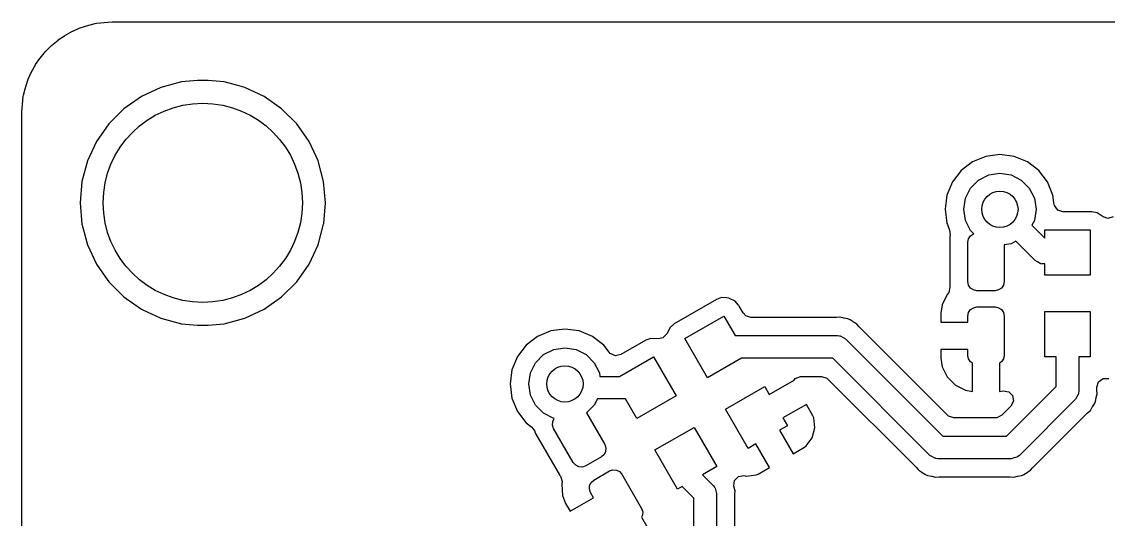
# Model space of a CAD drawing. Extents: x 2.677 to 3.622, y -2.835 to -1.89.
# Drawn here: x 2.6772 to 3.1496, y -2.1061 to -1.8898 of the extents above; entities that cross this region are included whole.
import ezdxf

# ---------------------------------------------------------------- set-up
doc = ezdxf.new("R2010")
doc.units = 0
doc.header["$MEASUREMENT"] = 0
doc.layers.add('BLACK', color=7, linetype='CONTINUOUS')

msp = doc.modelspace()

# ---------------------------------------------------------------- linework, layer by layer
at = {"layer": 'BLACK', "linetype": 'CONTINUOUS'}
for p, q in [((2.69594, -1.89571), (2.69929, -1.89393)), ((2.69929, -1.89393), (2.69938, -1.89388)), ((2.69938, -1.89388), (2.70211, -1.89261)), ((2.70211, -1.89261), (2.70263, -1.89241)), ((2.70263, -1.89241), (2.70634, -1.89128)), ((2.70634, -1.89128), (2.70639, -1.89127)), ((2.70639, -1.89127), (2.70907, -1.89055)), ((2.70907, -1.89055), (2.70969, -1.89044)), ((2.70969, -1.89044), (2.71474, -1.88994)), ((2.71474, -1.88994), (2.71645, -1.88979)), ((2.71645, -1.88979), (2.71662, -1.88978)), ((2.71662, -1.88978), (3.58259, -1.88978)), ((2.69011, -1.90014), (2.69298, -1.89778)), ((2.69298, -1.89778), (2.6931, -1.89769)), ((2.6931, -1.89769), (2.69575, -1.89584)), ((2.69575, -1.89584), (2.69594, -1.89571)), ((2.68518, -1.90558), (2.68754, -1.9027)), ((2.68754, -1.9027), (2.68767, -1.90256)), ((2.68767, -1.90256), (2.68997, -1.90027)), ((2.68997, -1.90027), (2.69011, -1.90014)), ((2.68133, -1.91189), (2.68312, -1.90854)), ((2.68312, -1.90854), (2.68324, -1.90835)), ((2.68324, -1.90835), (2.68509, -1.9057)), ((2.68509, -1.9057), (2.68518, -1.90558)), ((2.68001, -1.91471), (2.68107, -1.91242)), ((2.68107, -1.91242), (2.68128, -1.91198)), ((2.68128, -1.91198), (2.68133, -1.91189)), ((2.67869, -1.91894), (2.67981, -1.91523)), ((2.67981, -1.91523), (2.68001, -1.91471)), ((2.74664, -1.91594), (2.73765, -1.91835)), ((2.75358, -1.91533), (2.74664, -1.91594)), ((2.75823, -1.91533), (2.75358, -1.91533)), ((2.75358, -1.91533), (2.75358, -1.91533)), ((2.76517, -1.91594), (2.75823, -1.91533)), ((2.75823, -1.91533), (2.75823, -1.91533)), ((2.77116, -1.91755), (2.76517, -1.91594)), ((2.76517, -1.91594), (2.76517, -1.91594)), ((2.76517, -1.91594), (2.76517, -1.91594)), ((2.77416, -1.91835), (2.77116, -1.91755)), ((2.67734, -1.92734), (2.67784, -1.92229)), ((2.67784, -1.92229), (2.67795, -1.92167)), ((2.67795, -1.92167), (2.67867, -1.91899)), ((2.67867, -1.91899), (2.67869, -1.91894)), ((2.72922, -1.92228), (2.7216, -1.92762)), ((2.73765, -1.91835), (2.72922, -1.92228)), ((2.72922, -1.92228), (2.72922, -1.92228)), ((2.78259, -1.92228), (2.77416, -1.91835)), ((2.77416, -1.91835), (2.77416, -1.91835)), ((2.7826, -1.92229), (2.78259, -1.92228)), ((2.78259, -1.92228), (2.78259, -1.92228)), ((2.78259, -1.92228), (2.78259, -1.92228)), ((2.78259, -1.92228), (2.78259, -1.92228)), ((2.79021, -1.92762), (2.7826, -1.92229)), ((2.67719, -1.92905), (2.67734, -1.92734)), ((2.67719, -1.92922), (2.67719, -1.92905)), ((2.67719, -1.9685), (2.67719, -1.92922)), ((2.7216, -1.92762), (2.71502, -1.9342)), ((2.79679, -1.9342), (2.79021, -1.92762)), ((2.79021, -1.92762), (2.79021, -1.92762)), ((2.79021, -1.92762), (2.79021, -1.92762)), ((2.71502, -1.9342), (2.70968, -1.94182)), ((2.80213, -1.94182), (2.79679, -1.9342)), ((2.79679, -1.9342), (2.79679, -1.9342)), ((2.79679, -1.9342), (2.79679, -1.9342)), ((2.70968, -1.94182), (2.70575, -1.95025)), ((2.80515, -1.9483), (2.80213, -1.94182)), ((2.80213, -1.94182), (2.80213, -1.94182)), ((2.70575, -1.95025), (2.70334, -1.95924)), ((2.80606, -1.95025), (2.80515, -1.9483)), ((2.80847, -1.95924), (2.80606, -1.95025)), ((3.09059, -1.95068), (3.08565, -1.95447)), ((3.09634, -1.9483), (3.09059, -1.95068)), ((3.09059, -1.95068), (3.09059, -1.95068)), ((3.10251, -1.94748), (3.09634, -1.9483)), ((3.09634, -1.9483), (3.09634, -1.9483)), ((3.10869, -1.9483), (3.10251, -1.94748)), ((3.10251, -1.94748), (3.10251, -1.94748)), ((3.11444, -1.95068), (3.10869, -1.9483)), ((3.10869, -1.9483), (3.10869, -1.9483)), ((3.11937, -1.95447), (3.11444, -1.95068)), ((3.08565, -1.95447), (3.08186, -1.95941)), ((3.08565, -1.95447), (3.08565, -1.95447)), ((3.09765, -1.95635), (3.10251, -1.95558)), ((3.10251, -1.95558), (3.10738, -1.95635)), ((3.11938, -1.95447), (3.11937, -1.95447)), ((3.11937, -1.95447), (3.11937, -1.95447)), ((3.12316, -1.95941), (3.11938, -1.95447)), ((3.11938, -1.95447), (3.11938, -1.95447)), ((3.11938, -1.95447), (3.11938, -1.95447)), ((2.70334, -1.95924), (2.70253, -1.9685)), ((2.80928, -1.9685), (2.80847, -1.95924)), ((2.80847, -1.95924), (2.80847, -1.95924)), ((2.80847, -1.95924), (2.80847, -1.95924)), ((3.08186, -1.95941), (3.07948, -1.96516)), ((3.08186, -1.95941), (3.08186, -1.95941)), ((3.08977, -1.96207), (3.09326, -1.95859)), ((3.09326, -1.95859), (3.09765, -1.95635)), ((3.10738, -1.95635), (3.11177, -1.95859)), ((3.11177, -1.95859), (3.11525, -1.96207)), ((3.12555, -1.96516), (3.12316, -1.95941)), ((3.12316, -1.95941), (3.12316, -1.95941)), ((3.07948, -1.96516), (3.07867, -1.97133)), ((3.07948, -1.96516), (3.07948, -1.96516)), ((3.08754, -1.96646), (3.08977, -1.96207)), ((3.11525, -1.96207), (3.11749, -1.96646)), ((3.12599, -1.9685), (3.12555, -1.96516)), ((3.12555, -1.96516), (3.12555, -1.96516)), ((2.67719, -2.11282), (2.67719, -1.9685)), ((2.70253, -1.9685), (2.70253, -1.9685)), ((2.70253, -1.9685), (2.70334, -1.97777)), ((2.80849, -1.9775), (2.80928, -1.9685)), ((2.80928, -1.9685), (2.80928, -1.9685)), ((3.08677, -1.97133), (3.08754, -1.96646)), ((3.11749, -1.96646), (3.11826, -1.97133)), ((3.12606, -1.96903), (3.12599, -1.9685)), ((3.12621, -1.96973), (3.12606, -1.96903)), ((3.12763, -1.97168), (3.12621, -1.96973)), ((3.07867, -1.97133), (3.07867, -1.97133)), ((3.07867, -1.97133), (3.07946, -1.97734)), ((3.08754, -1.9762), (3.08677, -1.97133)), ((3.11826, -1.97133), (3.11749, -1.9762)), ((3.12992, -1.97242), (3.12763, -1.97168)), ((3.14251, -1.97242), (3.12992, -1.97242)), ((3.14481, -1.97288), (3.14251, -1.97242)), ((3.14251, -1.97242), (3.14251, -1.97242)), ((3.14251, -1.97242), (3.14251, -1.97242)), ((3.14744, -1.97464), (3.14481, -1.97288)), ((3.14481, -1.97288), (3.14481, -1.97288)), ((3.14481, -1.97288), (3.14481, -1.97288)), ((3.14481, -1.97288), (3.14481, -1.97288)), ((3.14945, -1.97529), (3.14744, -1.97464)), ((3.15177, -1.97464), (3.14945, -1.97529)), ((2.70334, -1.97777), (2.70334, -1.97777)), ((2.70334, -1.97777), (2.70334, -1.97777)), ((2.70334, -1.97777), (2.70375, -1.97929)), ((2.70375, -1.97929), (2.70575, -1.98676)), ((2.80606, -1.98676), (2.80847, -1.97777)), ((2.80847, -1.97777), (2.80849, -1.9775)), ((3.07946, -1.97734), (3.07948, -1.9775)), ((3.07948, -1.9775), (3.07967, -1.97796)), ((3.07967, -1.97796), (3.08065, -1.98033)), ((3.08977, -1.98059), (3.08754, -1.9762)), ((3.11749, -1.9762), (3.11643, -1.97828)), ((3.11643, -1.97828), (3.12205, -1.9839)), ((3.08065, -1.98033), (3.08083, -1.98258)), ((3.0808, -1.98287), (3.08069, -1.98386)), ((3.08069, -1.98386), (3.08069, -2.00452)), ((3.08081, -1.98284), (3.0808, -1.98287)), ((3.08084, -1.98273), (3.08081, -1.98284)), ((3.08083, -1.98258), (3.08084, -1.98258)), ((3.08084, -1.98258), (3.08083, -1.98263)), ((3.08083, -1.98263), (3.08084, -1.98273)), ((3.08858, -1.98563), (3.08888, -1.98412)), ((3.08888, -1.98412), (3.08974, -1.98285)), ((3.08974, -1.98285), (3.09101, -1.98199)), ((3.09115, -1.98197), (3.08977, -1.98059)), ((3.09101, -1.98199), (3.09115, -1.98197)), ((3.12205, -1.9839), (3.12205, -1.98031)), ((3.12205, -1.98031), (3.14173, -1.98031)), ((3.14173, -1.98031), (3.14173, -2)), ((2.70575, -1.98676), (2.70968, -1.99519)), ((2.80213, -1.99519), (2.80606, -1.98676)), ((3.08858, -2.00276), (3.08858, -1.98563)), ((3.10738, -1.98631), (3.10433, -1.98679)), ((3.10433, -1.98679), (3.10433, -2.00276)), ((3.10947, -1.98524), (3.10738, -1.98631)), ((3.11786, -1.99364), (3.10947, -1.98524)), ((3.11893, -1.99422), (3.11786, -1.99364)), ((2.70968, -1.99519), (2.70968, -1.99519)), ((2.70968, -1.99519), (2.71362, -2.00081)), ((2.79679, -2.00281), (2.80213, -1.99519)), ((3.11995, -1.99488), (3.11893, -1.99422)), ((3.1202, -1.99491), (3.11995, -1.99488)), ((3.12029, -1.99497), (3.1202, -1.99491)), ((3.12047, -1.99495), (3.12029, -1.99497)), ((3.12134, -1.99508), (3.12047, -1.99495)), ((3.12205, -1.99508), (3.12134, -1.99508)), ((3.12205, -2), (3.12205, -1.99508)), ((2.71362, -2.00081), (2.71502, -2.00281)), ((2.71502, -2.00281), (2.7216, -2.00939)), ((2.79021, -2.00939), (2.79679, -2.00281)), ((3.08888, -2.00426), (3.08858, -2.00276)), ((3.10433, -2.00276), (3.10403, -2.00426)), ((3.14173, -2), (3.12205, -2)), ((3.08028, -2.00748), (3.07964, -2.00832)), ((3.08076, -2.00512), (3.08028, -2.00748)), ((3.08069, -2.00452), (3.08069, -2.00452)), ((3.08069, -2.00452), (3.08076, -2.00512)), ((3.08974, -2.00554), (3.08888, -2.00426)), ((3.09101, -2.00639), (3.08974, -2.00554)), ((3.09252, -2.00669), (3.09101, -2.00639)), ((3.10039, -2.00669), (3.09252, -2.00669)), ((3.1019, -2.00639), (3.10039, -2.00669)), ((3.10318, -2.00554), (3.1019, -2.00639)), ((3.10403, -2.00426), (3.10318, -2.00554)), ((2.7216, -2.00939), (2.7216, -2.00939)), ((2.7216, -2.00939), (2.7216, -2.00939)), ((2.7216, -2.00939), (2.72255, -2.01006)), ((2.72255, -2.01006), (2.72922, -2.01473)), ((2.78259, -2.01473), (2.79021, -2.00939)), ((2.97925, -2.01047), (2.96086, -2.02109)), ((2.98148, -2.00972), (2.97925, -2.01047)), ((2.98357, -2.00986), (2.98148, -2.00972)), ((2.98148, -2.00972), (2.98148, -2.00972)), ((2.98461, -2.00992), (2.98357, -2.00986)), ((2.98743, -2.01131), (2.98461, -2.00992)), ((2.98872, -2.01279), (2.98743, -2.01131)), ((3.07962, -2.00834), (3.07736, -2.01279)), ((3.07964, -2.00832), (3.07962, -2.00834)), ((2.72922, -2.01473), (2.72922, -2.01473)), ((2.72922, -2.01473), (2.72922, -2.01473)), ((2.72922, -2.01473), (2.72922, -2.01473)), ((2.72922, -2.01473), (2.7299, -2.01504)), ((2.7299, -2.01504), (2.73739, -2.01853)), ((2.77416, -2.01866), (2.78259, -2.01473)), ((2.98898, -2.01308), (2.98872, -2.01279)), ((2.98921, -2.01348), (2.98898, -2.01308)), ((2.99088, -2.01638), (2.98921, -2.01348)), ((2.99197, -2.01758), (2.99088, -2.01638)), ((3.07736, -2.01279), (3.07677, -2.01648)), ((3.07677, -2.01648), (3.07677, -2.02037)), ((3.07736, -2.01279), (3.07736, -2.01279)), ((3.08858, -2.01772), (3.08888, -2.01621)), ((3.08888, -2.01621), (3.08974, -2.01493)), ((3.08974, -2.01493), (3.09101, -2.01408)), ((3.09101, -2.01408), (3.09252, -2.01378)), ((3.09252, -2.01378), (3.10039, -2.01378)), ((3.10039, -2.01378), (3.1019, -2.01408)), ((3.1019, -2.01408), (3.10318, -2.01493)), ((3.10318, -2.01493), (3.10403, -2.01621)), ((3.10403, -2.01621), (3.10433, -2.01772)), ((3.12205, -2.03543), (3.12205, -2.01575)), ((3.12205, -2.01575), (3.14173, -2.01575)), ((3.14173, -2.01575), (3.14173, -2.03543)), ((2.73739, -2.01853), (2.73765, -2.01866)), ((2.73765, -2.01866), (2.73765, -2.01866)), ((2.73765, -2.01866), (2.74664, -2.02107)), ((2.74664, -2.02107), (2.74664, -2.02107)), ((2.74664, -2.02107), (2.74664, -2.02107)), ((2.74664, -2.02107), (2.75358, -2.02167)), ((2.75358, -2.02167), (2.75358, -2.02167)), ((2.75358, -2.02167), (2.75823, -2.02167)), ((2.75823, -2.02167), (2.76517, -2.02107)), ((2.76517, -2.02107), (2.77416, -2.01866)), ((2.76517, -2.02107), (2.76517, -2.02107)), ((2.76517, -2.02107), (2.76517, -2.02107)), ((2.96086, -2.02109), (2.9591, -2.02264)), ((2.96548, -2.02754), (2.98253, -2.0177)), ((2.98253, -2.0177), (2.98745, -2.02622)), ((2.99426, -2.01833), (2.99197, -2.01758)), ((3.03129, -2.01833), (2.99426, -2.01833)), ((3.03146, -2.01832), (3.03129, -2.01833)), ((3.03289, -2.0182), (3.03146, -2.01832)), ((3.03307, -2.01818), (3.03289, -2.0182)), ((3.03359, -2.01832), (3.03307, -2.01818)), ((3.03307, -2.01818), (3.03307, -2.01818)), ((3.03463, -2.0186), (3.03359, -2.01832)), ((3.03479, -2.01864), (3.03463, -2.0186)), ((3.03638, -2.01892), (3.03479, -2.01864)), ((3.03643, -2.01895), (3.03638, -2.01892)), ((3.03737, -2.01934), (3.03643, -2.01895)), ((3.03743, -2.01935), (3.03737, -2.01934)), ((3.03875, -2.02028), (3.03743, -2.01935)), ((3.03743, -2.01935), (3.03743, -2.01935)), ((3.0389, -2.02037), (3.03875, -2.02028)), ((3.0394, -2.02066), (3.0389, -2.02037)), ((3.0403, -2.02118), (3.0394, -2.02066)), ((3.04133, -2.02241), (3.0403, -2.02118)), ((3.07677, -2.02037), (3.07677, -2.02037)), ((3.07677, -2.02037), (3.08858, -2.02037)), ((3.08858, -2.02037), (3.08858, -2.01772)), ((3.10433, -2.01772), (3.10433, -2.03484)), ((2.90146, -2.02659), (2.89652, -2.03038)), ((2.90721, -2.02421), (2.90146, -2.02659)), ((2.90146, -2.02659), (2.90146, -2.02659)), ((2.91339, -2.0234), (2.90721, -2.02421)), ((2.90721, -2.02421), (2.90721, -2.02421)), ((2.91956, -2.02421), (2.91339, -2.0234)), ((2.91339, -2.0234), (2.91339, -2.0234)), ((2.92531, -2.02659), (2.91956, -2.02421)), ((2.91956, -2.02421), (2.91956, -2.02421)), ((2.92667, -2.02764), (2.92531, -2.02659)), ((2.92531, -2.02659), (2.92531, -2.02659)), ((2.92531, -2.02659), (2.92531, -2.02659)), ((2.9577, -2.02548), (2.95602, -2.0272)), ((2.9591, -2.02264), (2.9577, -2.02548)), ((2.98745, -2.02622), (3.03193, -2.02622)), ((3.03193, -2.02622), (3.0328, -2.02635)), ((3.0328, -2.02635), (3.03298, -2.02634)), ((3.03298, -2.02634), (3.03307, -2.02639)), ((3.03307, -2.02639), (3.03332, -2.02642)), ((3.03332, -2.02642), (3.03434, -2.02708)), ((3.04145, -2.02254), (3.04133, -2.02241)), ((3.05499, -2.03608), (3.04145, -2.02254)), ((2.89652, -2.03038), (2.89273, -2.03532)), ((2.89652, -2.03038), (2.89652, -2.03038)), ((2.93025, -2.03038), (2.92667, -2.02764)), ((2.93263, -2.03348), (2.93025, -2.03038)), ((2.93025, -2.03038), (2.93025, -2.03038)), ((2.93025, -2.03038), (2.93025, -2.03038)), ((2.93025, -2.03038), (2.93025, -2.03038)), ((2.93025, -2.03038), (2.93025, -2.03038)), ((2.94857, -2.02819), (2.93767, -2.03448)), ((2.95079, -2.02744), (2.94857, -2.02819)), ((2.95395, -2.02764), (2.95079, -2.02744)), ((2.95079, -2.02744), (2.95079, -2.02744)), ((2.95602, -2.0272), (2.95395, -2.02764)), ((2.97532, -2.04459), (2.96548, -2.02754)), ((3.03434, -2.02708), (3.03541, -2.02766)), ((3.03541, -2.02766), (3.07763, -2.06988)), ((2.89273, -2.03532), (2.89035, -2.04107)), ((2.89273, -2.03532), (2.89273, -2.03532)), ((2.90065, -2.03799), (2.90413, -2.0345)), ((2.90413, -2.0345), (2.90852, -2.03227)), ((2.90852, -2.03227), (2.91339, -2.0315)), ((2.91339, -2.0315), (2.91825, -2.03227)), ((2.91825, -2.03227), (2.92264, -2.0345)), ((2.92264, -2.0345), (2.92613, -2.03799)), ((2.93311, -2.03401), (2.93263, -2.03348)), ((2.93531, -2.03499), (2.93311, -2.03401)), ((2.93767, -2.03448), (2.93531, -2.03499)), ((2.93708, -2.04394), (2.95184, -2.03542)), ((2.95184, -2.03542), (2.96168, -2.05246)), ((2.99009, -2.03607), (2.97532, -2.04459)), ((3.02989, -2.03607), (2.99009, -2.03607)), ((3.07211, -2.07828), (3.02989, -2.03607)), ((3.07976, -2.06085), (3.05499, -2.03608)), ((3.08858, -2.03219), (3.07677, -2.03219)), ((3.07677, -2.03219), (3.07677, -2.03219)), ((3.07677, -2.03219), (3.07677, -2.03608)), ((3.07677, -2.03608), (3.07736, -2.03977)), ((3.08858, -2.03484), (3.08858, -2.03219)), ((3.08888, -2.03635), (3.08858, -2.03484)), ((3.10433, -2.03484), (3.10403, -2.03635)), ((3.12697, -2.03543), (3.12205, -2.03543)), ((3.12697, -2.04836), (3.12697, -2.03543)), ((3.14173, -2.03543), (3.13681, -2.03543)), ((3.13681, -2.03543), (3.13681, -2.05039)), ((2.89841, -2.04238), (2.90065, -2.03799)), ((2.92613, -2.03799), (2.92836, -2.04238)), ((3.07736, -2.03977), (3.07736, -2.03977)), ((3.07736, -2.03977), (3.07962, -2.04421)), ((3.08974, -2.03763), (3.08888, -2.03635)), ((3.09055, -2.03817), (3.08974, -2.03763)), ((3.09055, -2.05048), (3.09055, -2.03817)), ((3.10318, -2.03763), (3.10236, -2.03817)), ((3.10236, -2.03817), (3.10236, -2.05048)), ((3.10403, -2.03635), (3.10318, -2.03763)), ((2.89035, -2.04107), (2.88954, -2.04724)), ((2.89035, -2.04107), (2.89035, -2.04107)), ((2.89764, -2.04724), (2.89841, -2.04238)), ((2.92836, -2.04238), (2.92861, -2.04394)), ((2.92861, -2.04394), (2.93708, -2.04394)), ((3.00221, -2.05179), (3.01303, -2.04555)), ((3.01303, -2.04555), (3.0135, -2.04483)), ((3.0135, -2.04483), (3.01575, -2.04396)), ((3.01575, -2.04396), (3.01595, -2.04396)), ((3.01595, -2.04396), (3.02501, -2.04396)), ((3.02501, -2.04396), (3.0273, -2.0447)), ((3.0273, -2.0447), (3.02776, -2.0451)), ((3.02776, -2.0451), (3.06607, -2.08341)), ((3.07962, -2.04421), (3.08315, -2.04774)), ((3.14545, -2.04635), (3.1474, -2.04493)), ((3.1474, -2.04493), (3.14981, -2.04493)), ((2.88954, -2.04724), (2.89035, -2.05342)), ((2.89841, -2.05211), (2.89764, -2.04724)), ((2.9832, -2.05823), (3.00024, -2.04838)), ((3.00024, -2.04838), (3.00221, -2.05179)), ((3.08315, -2.04774), (3.08759, -2.05001)), ((3.08759, -2.05001), (3.08759, -2.05001)), ((3.08759, -2.05001), (3.09055, -2.05048)), ((3.10236, -2.05048), (3.10397, -2.05022)), ((3.10397, -2.05022), (3.10635, -2.0506)), ((3.10544, -2.06988), (3.12697, -2.04836)), ((3.1447, -2.04864), (3.14545, -2.04635)), ((3.1447, -2.04975), (3.1447, -2.04864)), ((3.14471, -2.04992), (3.1447, -2.04975)), ((3.14485, -2.05153), (3.14471, -2.04992)), ((2.89035, -2.05342), (2.89035, -2.05342)), ((2.89035, -2.05342), (2.89273, -2.05917)), ((2.90065, -2.0565), (2.89841, -2.05211)), ((2.92751, -2.05378), (2.92613, -2.0565)), ((2.93972, -2.05378), (2.92751, -2.05378)), ((2.94464, -2.06231), (2.93972, -2.05378)), ((2.96168, -2.05246), (2.94464, -2.06231)), ((3.09055, -2.05048), (3.09055, -2.05048)), ((3.10635, -2.0506), (3.10805, -2.0523)), ((3.10843, -2.05468), (3.10733, -2.05683)), ((3.10805, -2.0523), (3.10843, -2.05468)), ((3.13537, -2.05387), (3.11096, -2.07828)), ((3.13595, -2.0528), (3.13537, -2.05387)), ((3.13661, -2.05178), (3.13595, -2.0528)), ((3.13665, -2.05153), (3.13661, -2.05178)), ((3.1367, -2.05144), (3.13665, -2.05153)), ((3.13681, -2.05039), (3.13669, -2.05126)), ((3.13669, -2.05126), (3.1367, -2.05144)), ((3.1437, -2.05584), (3.14409, -2.0549)), ((3.14409, -2.0549), (3.14412, -2.05484)), ((3.14412, -2.05484), (3.1444, -2.05325)), ((3.1444, -2.05325), (3.14443, -2.05309)), ((3.14443, -2.05309), (3.14485, -2.05153)), ((2.89273, -2.05917), (2.89273, -2.05917)), ((2.89273, -2.05917), (2.89644, -2.06399)), ((2.90413, -2.05998), (2.90065, -2.0565)), ((2.92613, -2.0565), (2.92277, -2.05986)), ((2.99304, -2.07528), (2.9832, -2.05823)), ((3.01835, -2.05612), (3.00812, -2.06202)), ((3.0212, -2.06105), (3.01835, -2.05612)), ((3.10733, -2.05683), (3.10331, -2.06085)), ((3.1405, -2.05991), (3.14062, -2.0598)), ((3.14062, -2.0598), (3.14186, -2.05876)), ((3.14186, -2.05876), (3.14267, -2.05736)), ((3.14267, -2.05736), (3.14276, -2.05722)), ((3.14276, -2.05722), (3.14367, -2.05592)), ((3.14367, -2.05592), (3.14368, -2.05589)), ((3.14368, -2.05589), (3.1437, -2.05584)), ((2.89644, -2.06399), (2.89652, -2.06411)), ((2.89652, -2.06411), (2.89652, -2.06411)), ((2.89652, -2.06411), (2.89652, -2.06411)), ((2.89652, -2.06411), (2.89895, -2.06597)), ((2.90852, -2.06222), (2.90413, -2.05998)), ((2.90798, -2.06514), (2.90808, -2.06361)), ((2.90808, -2.06361), (2.90874, -2.06226)), ((2.90874, -2.06226), (2.90852, -2.06222)), ((2.92277, -2.05986), (2.93067, -2.07355)), ((3.00812, -2.06202), (3.01009, -2.06543)), ((3.02159, -2.06197), (3.0212, -2.06105)), ((3.02207, -2.06636), (3.02159, -2.06197)), ((3.02159, -2.06197), (3.02159, -2.06197)), ((3.08022, -2.06124), (3.07976, -2.06085)), ((3.08251, -2.06199), (3.08022, -2.06124)), ((3.10056, -2.06199), (3.08251, -2.06199)), ((3.10117, -2.06194), (3.10056, -2.06199)), ((3.10331, -2.06085), (3.10117, -2.06194)), ((3.117, -2.08341), (3.1405, -2.05991)), ((2.89895, -2.06597), (2.90023, -2.06783)), ((2.90023, -2.06783), (2.90024, -2.06783)), ((2.90024, -2.06783), (2.90026, -2.06787)), ((2.90026, -2.06787), (2.90032, -2.06795)), ((2.90032, -2.06795), (2.90035, -2.06807)), ((2.90035, -2.06807), (2.90036, -2.0681)), ((2.90036, -2.0681), (2.90075, -2.06901)), ((2.90075, -2.06901), (2.90075, -2.06901)), ((2.90075, -2.06901), (2.91101, -2.08678)), ((2.90847, -2.06659), (2.90798, -2.06514)), ((2.91703, -2.08142), (2.90847, -2.06659)), ((2.95251, -2.07594), (2.96956, -2.0661)), ((2.96956, -2.0661), (2.9794, -2.08315)), ((3.01009, -2.06543), (3.00668, -2.0674)), ((3.00668, -2.0674), (3.01258, -2.07763)), ((3.02092, -2.07062), (3.02207, -2.06636)), ((3.02207, -2.06636), (3.02207, -2.06636)), ((2.93067, -2.07355), (2.93117, -2.07501)), ((2.99645, -2.07331), (2.99304, -2.07528)), ((3.00235, -2.08354), (2.99645, -2.07331)), ((3.01832, -2.07419), (3.02092, -2.07062)), ((3.02092, -2.07062), (3.02092, -2.07062)), ((3.07763, -2.06988), (3.10544, -2.06988)), ((2.93039, -2.07792), (2.92923, -2.07893)), ((2.93107, -2.07654), (2.93039, -2.07792)), ((2.93117, -2.07501), (2.93107, -2.07654)), ((2.96235, -2.09299), (2.95251, -2.07594)), ((3.01258, -2.07763), (3.01752, -2.07478)), ((3.01752, -2.07478), (3.01832, -2.07419)), ((3.07318, -2.07887), (3.07211, -2.07828)), ((3.11096, -2.07828), (3.11026, -2.07881)), ((2.91805, -2.08258), (2.91703, -2.08142)), ((2.91942, -2.08326), (2.91805, -2.08258)), ((2.92096, -2.08336), (2.91942, -2.08326)), ((2.92241, -2.08287), (2.92096, -2.08336)), ((2.92923, -2.07893), (2.92241, -2.08287)), ((2.9794, -2.08315), (2.97321, -2.08672)), ((3.06607, -2.08341), (3.06619, -2.08353)), ((3.0742, -2.07953), (3.07318, -2.07887)), ((3.07445, -2.07956), (3.0742, -2.07953)), ((3.07454, -2.07961), (3.07445, -2.07956)), ((3.07472, -2.0796), (3.07454, -2.07961)), ((3.07559, -2.07972), (3.07472, -2.0796)), ((3.10748, -2.07972), (3.07559, -2.07972)), ((3.10865, -2.07938), (3.10748, -2.07972)), ((3.10984, -2.07912), (3.10865, -2.07938)), ((3.11004, -2.07897), (3.10984, -2.07912)), ((3.11014, -2.07894), (3.11004, -2.07897)), ((3.11026, -2.07881), (3.11014, -2.07894)), ((3.11688, -2.08353), (3.117, -2.08341)), ((2.91101, -2.08678), (2.91108, -2.0869)), ((2.91108, -2.0869), (2.91139, -2.08731)), ((2.91139, -2.08731), (2.91144, -2.08738)), ((2.91144, -2.08738), (2.91221, -2.08967)), ((2.92596, -2.089), (2.93277, -2.08507)), ((2.93277, -2.08507), (2.93423, -2.08457)), ((2.93423, -2.08457), (2.93576, -2.08467)), ((2.93576, -2.08467), (2.93714, -2.08535)), ((2.93714, -2.08535), (2.93815, -2.08651)), ((2.93815, -2.08651), (2.94672, -2.10134)), ((2.97321, -2.08672), (2.97789, -2.0914)), ((2.98718, -2.0892), (2.98885, -2.08746)), ((2.98885, -2.08746), (2.99122, -2.08705)), ((2.99122, -2.08705), (2.99169, -2.08714)), ((2.99169, -2.08714), (2.99212, -2.08726)), ((2.99212, -2.08726), (2.99651, -2.08678)), ((2.99651, -2.08678), (2.99742, -2.08639)), ((2.99651, -2.08678), (2.99651, -2.08678)), ((2.99742, -2.08639), (3.00235, -2.08354)), ((3.06619, -2.08353), (3.06682, -2.08429)), ((3.06682, -2.08429), (3.06723, -2.08477)), ((3.06723, -2.08477), (3.06862, -2.08558)), ((3.06862, -2.08558), (3.06877, -2.08567)), ((3.06877, -2.08567), (3.07009, -2.0866)), ((3.07009, -2.0866), (3.07009, -2.0866)), ((3.07009, -2.0866), (3.07009, -2.0866)), ((3.07009, -2.0866), (3.07015, -2.08661)), ((3.07015, -2.08661), (3.07109, -2.087)), ((3.07109, -2.087), (3.07111, -2.08701)), ((3.07111, -2.08701), (3.07114, -2.08703)), ((3.07114, -2.08703), (3.07273, -2.08731)), ((3.07273, -2.08731), (3.0729, -2.08735)), ((3.0729, -2.08735), (3.07446, -2.08777)), ((3.07446, -2.08777), (3.07607, -2.08763)), ((3.07607, -2.08763), (3.07624, -2.08762)), ((3.07624, -2.08762), (3.10684, -2.08762)), ((3.10684, -2.08762), (3.107, -2.08763)), ((3.107, -2.08763), (3.10861, -2.08777)), ((3.10861, -2.08777), (3.11018, -2.08735)), ((3.11018, -2.08735), (3.11034, -2.08731)), ((3.11034, -2.08731), (3.11193, -2.08703)), ((3.11193, -2.08703), (3.11198, -2.087)), ((3.11193, -2.08703), (3.11193, -2.08703)), ((3.11198, -2.087), (3.11292, -2.08661)), ((3.11292, -2.08661), (3.11293, -2.08661)), ((3.11293, -2.08661), (3.11298, -2.0866)), ((3.11298, -2.0866), (3.1143, -2.08567)), ((3.1143, -2.08567), (3.11445, -2.08558)), ((3.11445, -2.08558), (3.11584, -2.08477)), ((3.11584, -2.08477), (3.11688, -2.08353)), ((2.91221, -2.08967), (2.91207, -2.09072)), ((2.91207, -2.09072), (2.91207, -2.09075)), ((2.91207, -2.09075), (2.91207, -2.09075)), ((2.91207, -2.09075), (2.91233, -2.09573)), ((2.92402, -2.09293), (2.92412, -2.09139)), ((2.92412, -2.09139), (2.9248, -2.09002)), ((2.9248, -2.09002), (2.92596, -2.089)), ((2.96439, -2.09182), (2.96235, -2.09299)), ((2.96949, -2.09692), (2.96439, -2.09182)), ((2.97789, -2.0914), (2.97842, -2.09211)), ((2.97842, -2.09211), (2.97855, -2.09222)), ((2.97855, -2.09222), (2.97858, -2.09232)), ((2.97858, -2.09232), (2.97873, -2.09252)), ((2.97873, -2.09252), (2.97899, -2.09371)), ((2.98684, -2.09158), (2.98718, -2.0892)), ((2.98692, -2.09202), (2.98684, -2.09158)), ((2.98695, -2.09219), (2.98692, -2.09202)), ((2.98737, -2.09375), (2.98695, -2.09219)), ((2.91233, -2.09573), (2.91233, -2.09573)), ((2.91233, -2.09573), (2.91367, -2.09921)), ((2.91561, -2.10259), (2.92584, -2.09668)), ((2.92451, -2.09438), (2.92402, -2.09293)), ((2.92584, -2.09668), (2.92451, -2.09438)), ((2.96949, -2.11765), (2.96949, -2.09692)), ((2.97899, -2.09371), (2.97933, -2.09488)), ((2.97933, -2.09488), (2.97933, -2.11969)), ((2.98722, -2.09553), (2.98723, -2.09536)), ((2.98722, -2.10125), (2.98722, -2.09553)), ((2.98723, -2.09536), (2.98737, -2.09375)), ((2.91367, -2.09921), (2.91367, -2.09921)), ((2.91367, -2.09921), (2.91561, -2.10259)), ((2.94672, -2.10134), (2.94721, -2.10279)), ((2.98722, -2.11904), (2.98722, -2.10125)), ((2.91561, -2.10259), (2.91561, -2.10259)), ((2.94711, -2.10433), (2.94667, -2.10521)), ((2.94667, -2.10521), (2.95317, -2.11645)), ((2.94721, -2.10279), (2.94711, -2.10433))]:
    msp.add_line(p, q, dxfattribs=at)
at = {"layer": 'BLACK'}
for centre, radius in [((2.75591, -1.9685), 0.04331), ((3.10251, -1.97133), 0.00787), ((2.91339, -2.04724), 0.00787)]:
    msp.add_circle(centre, radius, dxfattribs=at)

doc.saveas('drawing.dxf')
